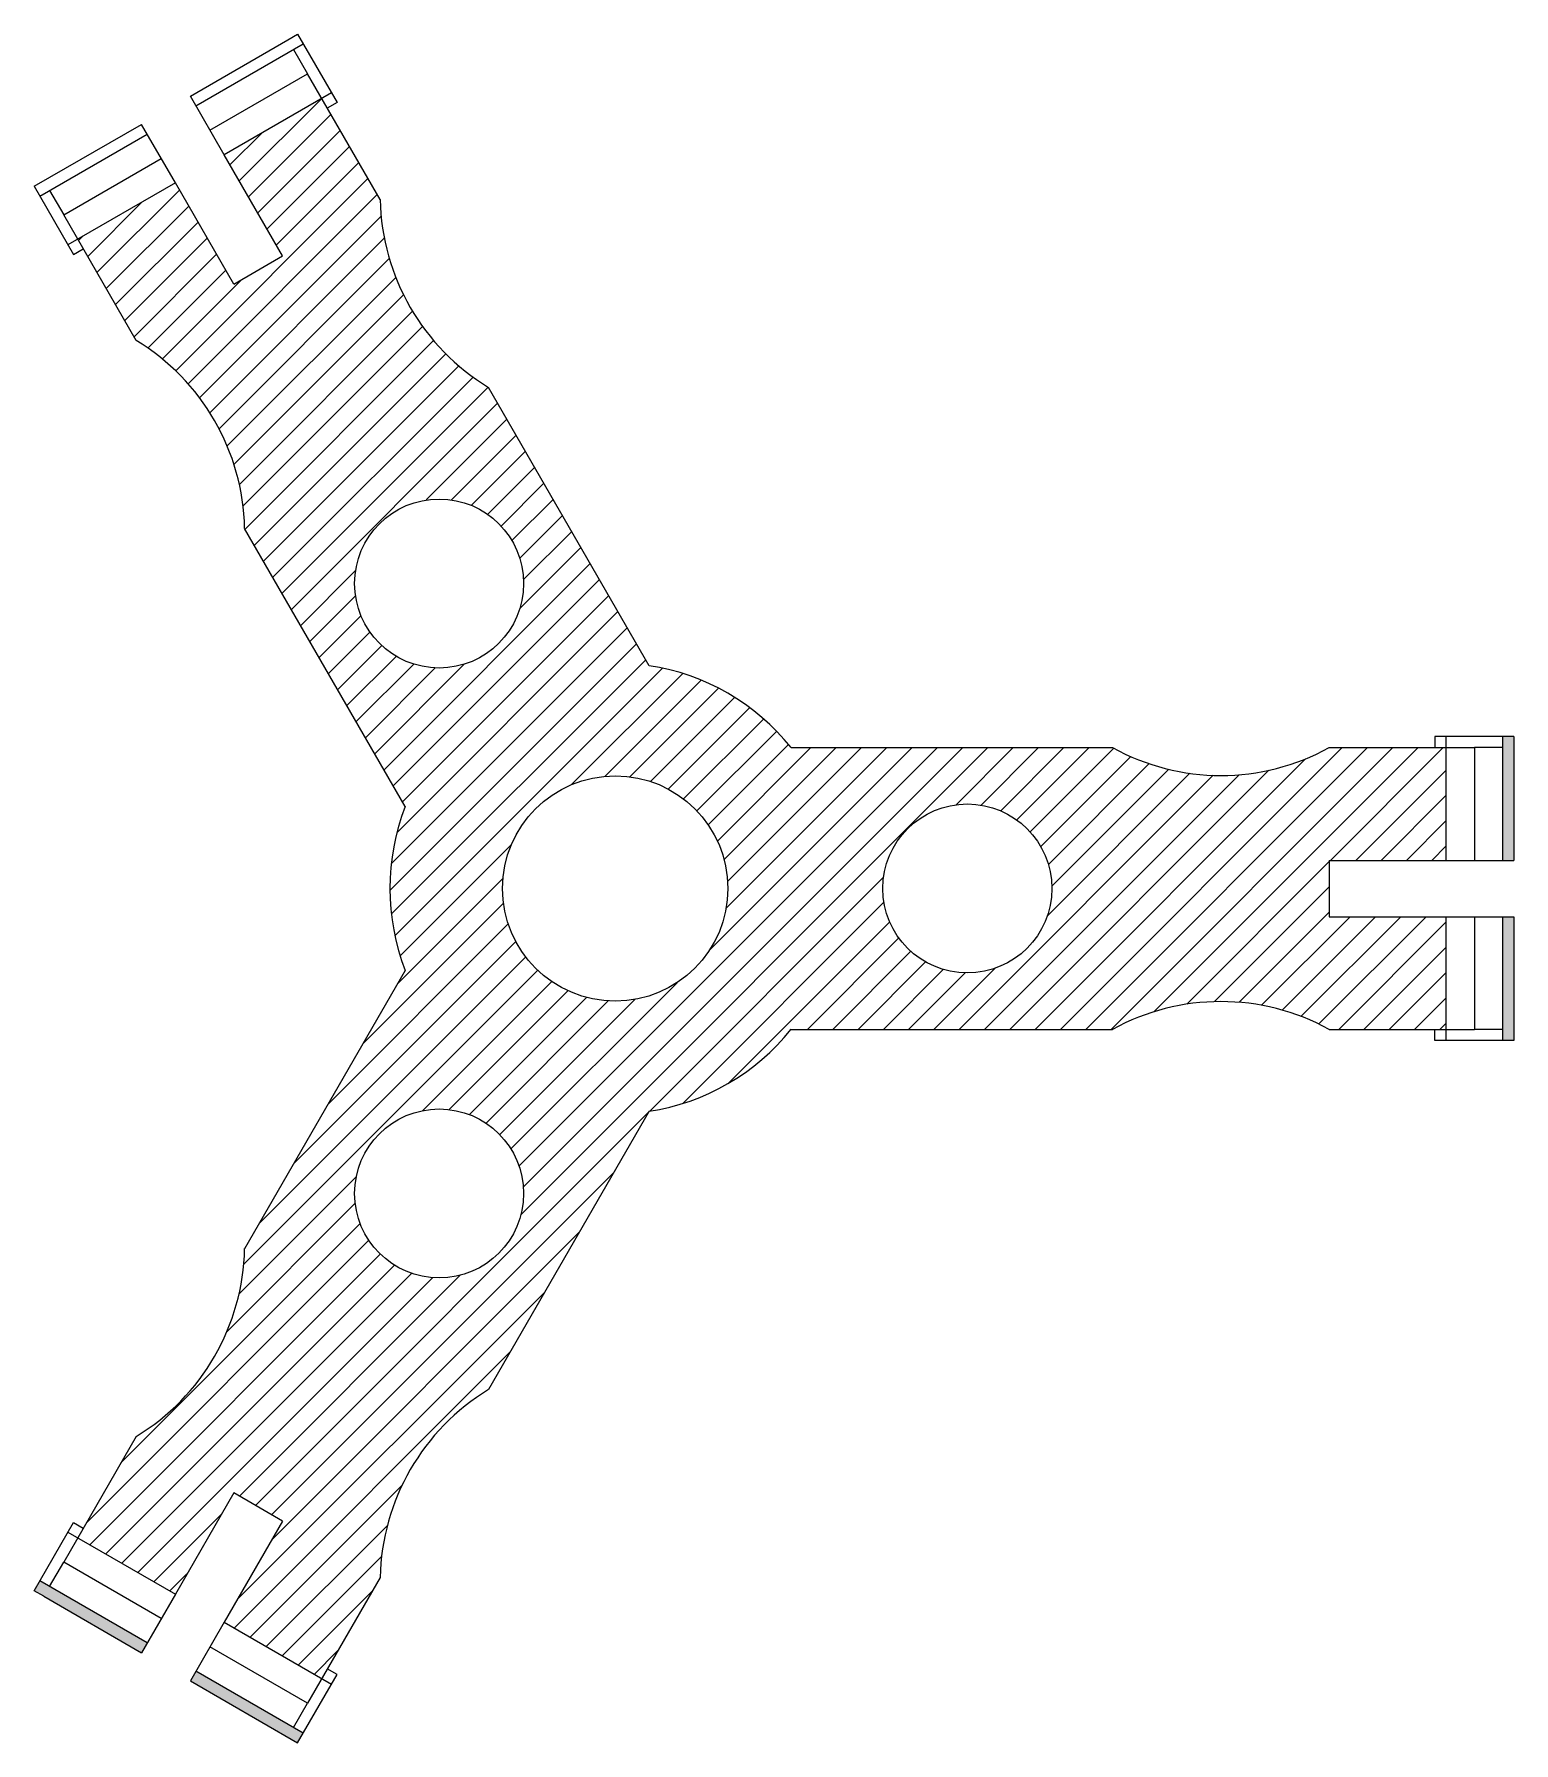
# Model space of a CAD drawing. Header units: centimetres. Extents: x 26.9 to 47.5, y 1.9 to 25.8.
import ezdxf

# ---------------------------------------------------------------- set-up
doc = ezdxf.new("R2010")
doc.units = ezdxf.units.CM
for name, color, linetype in [('Cerc mare', 3, 'Continuous'), ('Cercuri mici', 2, 'Continuous'), ('Contur', 1, 'Continuous'), ('Zona hasurata', 4, 'Continuous'), ('Zona intunecata', 250, 'Continuous')]:
    doc.layers.add(name, color=color, linetype=linetype)

msp = doc.modelspace()

# ---------------------------------------------------------------- hatches: boundary and pattern name
at = {"layer": 'Zona hasurata'}
h = msp.add_hatch(dxfattribs=at)
h.set_pattern_fill('ANSI31', color=256, scale=0.078555)
h.set_pattern_definition([(45, (12.63628, -10.6632), (-0.1763614, 0.1763614), [])])
h.paths.add_polyline_path([(31.686, 23.445), (30.871, 24.856), (29.511, 24.071), (30.326, 22.659), (29.646, 22.266), (28.831, 23.678), (27.47, 22.892), (28.285, 21.481, -0.25645), (29.797, 18.861), (32.037, 14.982, 0.188209), (32.037, 12.697), (29.797, 8.818, -0.25645), (28.285, 6.199), (27.47, 4.787), (28.831, 4.002), (29.646, 5.413), (30.326, 5.02), (29.511, 3.609), (30.871, 2.823), (31.686, 4.235, -0.25645), (33.199, 6.854), (35.438, 10.734, 0.188209), (37.417, 11.876), (41.897, 11.876, -0.25645), (44.921, 11.876), (46.551, 11.876), (46.551, 13.447), (44.921, 13.447), (44.921, 14.232), (46.551, 14.232), (46.551, 15.804), (44.921, 15.804, -0.25645), (41.897, 15.804), (37.417, 15.804, 0.188209), (35.438, 16.946), (33.199, 20.825, -0.25645)])
h.paths.add_polyline_path([(33.688, 18.092, -1), (31.331, 18.092, -1)], flags=16)
h.paths.add_polyline_path([(36.535, 13.84, -1), (33.393, 13.84, -1)], flags=16)
h.paths.add_polyline_path([(41.052, 13.84, -1), (38.696, 13.84, -1)], flags=16)
h.paths.add_polyline_path([(33.688, 9.588, -1), (31.331, 9.588, -1)], flags=16)
at = {"layer": 'Zona intunecata'}
h = msp.add_hatch(color=256, dxfattribs=at)
h.dxf.hatch_style = 1
h.paths.add_polyline_path([(26.941, 4.185), (26.863, 4.049), (26.999, 3.971), (28.359, 3.185), (28.438, 3.321)])
h.paths.add_polyline_path([(30.536, 1.928), (30.615, 2.064), (29.118, 2.928), (29.04, 2.792)])
h.paths.add_polyline_path([(47.494, 13.447), (47.337, 13.447), (47.337, 11.719), (47.494, 11.719), (47.494, 11.876)])
h.paths.add_polyline_path([(47.337, 14.232), (47.494, 14.232), (47.494, 15.961), (47.337, 15.961)])

# ---------------------------------------------------------------- linework, layer by layer
at = {"layer": 'Cerc mare'}
msp.add_circle((34.964, 13.84), 1.571, dxfattribs=at)
at = {"layer": 'Cercuri mici'}
for centre in [(32.509, 18.092), (39.874, 13.84), (32.509, 9.588)]:
    msp.add_circle(centre, 1.178, dxfattribs=at)
at = {"layer": 'Contur'}
for p, q in [((30.4, 25.673), (30.536, 25.751)), ((30.536, 25.751), (31.086, 24.799)), ((29.04, 24.887), (30.4, 25.673)), ((29.118, 24.751), (30.615, 25.615)), ((30.479, 25.536), (30.675, 25.196)), ((29.314, 24.411), (30.675, 25.196)), ((31.686, 23.445), (30.675, 25.196)), ((29.511, 24.071), (29.04, 24.887)), ((31.008, 24.935), (29.511, 24.071)), ((31.086, 24.799), (30.95, 24.72)), ((26.863, 23.63), (28.359, 24.494)), ((26.941, 23.494), (28.438, 24.358)), ((28.831, 23.678), (28.359, 24.494)), ((30.326, 22.659), (29.511, 24.071)), ((27.274, 23.232), (28.634, 24.018)), ((26.863, 23.63), (27.412, 22.678)), ((28.831, 23.678), (27.334, 22.814)), ((29.646, 22.266), (28.831, 23.678)), ((27.077, 23.573), (27.274, 23.232)), ((28.285, 21.481), (27.274, 23.232)), ((27.412, 22.678), (27.548, 22.756)), ((29.646, 22.266), (30.326, 22.659)), ((35.438, 16.946), (33.199, 20.825)), ((32.037, 14.982), (29.797, 18.861)), ((37.417, 15.804), (41.897, 15.804)), ((44.921, 15.804), (46.944, 15.804)), ((46.394, 15.961), (46.394, 15.804)), ((47.494, 15.961), (46.394, 15.961)), ((46.551, 14.232), (46.551, 15.961)), ((46.944, 15.804), (46.944, 14.232)), ((47.337, 15.804), (46.944, 15.804)), ((47.337, 15.961), (47.337, 14.232)), ((47.494, 15.961), (47.494, 14.232)), ((44.921, 14.232), (46.551, 14.232)), ((44.921, 14.232), (44.921, 13.447)), ((46.551, 14.232), (47.337, 14.232)), ((47.337, 14.232), (47.494, 14.232)), ((44.921, 13.447), (46.551, 13.447)), ((46.551, 11.719), (46.551, 13.447)), ((46.551, 13.447), (47.337, 13.447)), ((46.944, 13.447), (46.944, 11.876)), ((47.337, 13.447), (47.337, 11.719)), ((47.337, 13.447), (47.494, 13.447)), ((47.494, 13.447), (47.494, 11.876)), ((32.037, 12.697), (29.797, 8.818)), ((37.417, 11.876), (41.897, 11.876)), ((44.921, 11.876), (46.944, 11.876)), ((46.394, 11.719), (46.394, 11.876)), ((47.494, 11.719), (46.394, 11.719)), ((47.337, 11.876), (46.944, 11.876)), ((47.494, 11.876), (47.494, 11.719)), ((35.438, 10.734), (33.199, 6.854)), ((28.285, 6.199), (27.274, 4.447)), ((29.646, 5.413), (28.831, 4.002)), ((30.326, 5.02), (29.646, 5.413)), ((30.326, 5.02), (29.511, 3.609)), ((26.863, 4.049), (27.412, 5.002)), ((27.334, 4.866), (28.831, 4.002)), ((27.412, 5.002), (27.548, 4.923)), ((27.077, 4.107), (27.274, 4.447)), ((28.634, 3.661), (27.274, 4.447)), ((28.438, 3.321), (26.941, 4.185)), ((31.686, 4.235), (30.675, 2.483)), ((26.999, 3.971), (26.863, 4.049)), ((26.999, 3.971), (28.359, 3.185)), ((28.831, 4.002), (28.359, 3.185)), ((29.511, 3.609), (29.04, 2.792)), ((29.511, 3.609), (31.008, 2.745)), ((30.675, 2.483), (29.314, 3.269)), ((30.615, 2.064), (29.118, 2.928)), ((30.536, 1.928), (31.086, 2.881)), ((31.086, 2.881), (30.95, 2.959)), ((29.04, 2.792), (30.536, 1.928)), ((30.479, 2.143), (30.675, 2.483))]:
    msp.add_line(p, q, dxfattribs=at)
for centre, start, end in [((34.828, 23.512), 181.2329, 238.7671), ((26.656, 18.794), 1.2329, 58.7671), ((34.964, 13.84), 38.6822, 81.3178), ((43.409, 18.558), 241.2329, 298.7671), ((34.964, 13.84), 158.6822, 201.3178), ((43.409, 9.121), 61.2329, 118.7671), ((34.964, 13.84), 278.6822, 321.3178), ((26.656, 8.886), 301.2329, 358.7671), ((34.828, 4.167), 121.2329, 178.7671)]:
    msp.add_arc(centre, 3.142, start, end, dxfattribs=at)

doc.saveas('drawing.dxf')
